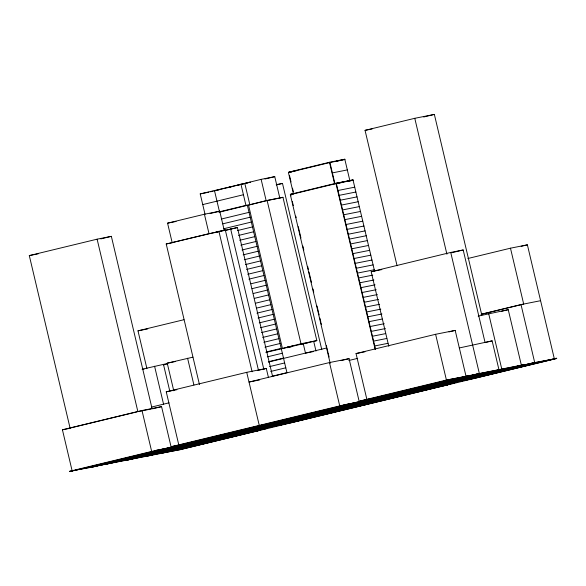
<?xml version="1.0" encoding="UTF-8"?>
<svg xmlns="http://www.w3.org/2000/svg" width="586" height="586" viewBox="0 0 586 586"><rect width="100%" height="100%" fill="white"/><g stroke="black" fill="none" stroke-linecap="round" stroke-linejoin="round"><path stroke-width="0.88" d="M219.582 212.154L214.527 190.78L261.129 179.36L274.761 176.65L279.808 198.024L266.183 200.734L219.032 212.249M267.121 200.449L248.53 205.107L282.408 348.421L300.999 343.762L316.836 340.613L282.957 197.299L267.121 200.449L300.999 343.762M176.181 446.847L178.027 446.371L155.678 450.466L69.785 471.261L180.561 449.572L556.7 358.493L533.487 362.771L438.101 385.786L393.191 394.722L478.132 373.78L383.72 396.575L360.024 400.985L445.917 380.182L469.13 375.904M206.88 439.463L205.049 439.932L252.91 430.314M364.25 401.307L366.096 400.831L343.748 404.926L171.954 446.525L197.636 441.646M394.949 393.924L393.118 394.385L438.475 385.361L518.346 366.045M231.536 435.838L233.382 435.361L188.245 444.342L102.001 464.859L148.273 455.652L233.301 435.032L188.165 444.02L92.998 466.983L75.565 470.111M262.235 428.454L260.389 428.93L282.657 424.506L454.45 382.907L429.186 388.364L260.477 429.245L282.657 424.506M419.598 390.298L421.451 389.822L374.981 399.103L205.129 440.254L252.984 430.637M450.304 382.914L448.473 383.383L470.726 378.966L556.627 358.163M397.066 265.766L365.049 130.348L414.778 118.306L434.358 114.409L481.809 315.136M423.7 116.995L434.358 114.409M349.93 180.928L344.802 159.231L329.852 162.205L288.708 172.167L296.626 170.592M205.056 214.388L200.214 193.9L250.332 182.173L241.491 184.312M293.483 193.937L288.429 172.555L329.566 162.6L344.876 159.553M336.049 161.348L344.802 159.231M210.528 191.812L213.187 191.168M217.604 190.098L220.263 189.454M227.339 187.74L232.642 186.458M237.066 185.388L239.718 184.744M264.989 179.008L274.761 176.65M276.284 184.927L282.489 183.425L321.787 349.666M202.741 204.587L243.424 194.735M136.999 411.848L70.071 428.058L29.3 255.591L97.115 239.176L111.355 236.341L152.118 408.808M100.785 238.905L111.355 236.341M204.411 214.242L209.012 233.675L172.167 242.597L167.567 223.163L204.411 214.242L219.721 211.202L224.313 230.635M210.074 213.538L219.721 211.202M290.993 195.885L290.612 194.266L336.276 183.206L353.006 179.88L374.63 271.377M218.959 211.92L247.321 205.056L286.942 372.659L271.875 376.307M330.189 363.291L290.326 194.662L335.99 183.601L353.08 180.202L350.443 180.84M349.49 180.73L353.006 179.88M279.405 198.156L282.957 197.299M221.567 218.996L249.05 212.344M222.717 223.852L250.193 217.201M223.867 228.708L251.343 222.057M199.452 384.548L166.219 243.974L225.295 229.946L258.316 369.634M213.993 232.686L225.295 229.946M221.069 231.199L237.396 227.544L272.519 376.124M225.105 230.518L237.396 227.544M237.425 230.562L252.493 226.914M238.575 235.425L253.643 231.77M239.718 240.282L254.793 236.634M240.868 245.138L255.935 241.491M242.018 249.995L257.086 246.347M243.168 254.851L258.236 251.204M244.311 259.715L259.386 256.067M245.461 264.572L260.528 260.924M246.611 269.428L261.678 265.78M247.761 274.285L262.828 270.637M248.911 279.148L263.978 275.493M250.94 283.785L265.128 280.357M252.09 288.649L266.271 285.214M253.24 293.505L267.421 290.07M254.39 298.362L268.571 294.926M388.789 346.26L371.165 271.714L450.729 252.441L463.189 249.966L485.01 342.268M451.652 252.756L463.189 249.966M146.94 368.697L137.988 330.834L183.96 319.707M255.533 303.218L269.721 299.783M256.683 308.082L270.864 304.647M467.87 258.507L510.479 248.193L527.385 244.831L554.371 358.991L474.807 378.256L455.227 382.153L534.791 362.888L521.013 304.588L481.231 314.221M521.174 246.332L527.385 244.831M256.946 313.151L272.014 309.503M258.096 318.008L273.164 314.36M259.246 322.871L274.314 319.216M260.389 327.728L275.464 324.08M261.539 332.584L276.607 328.936M262.689 337.441L277.757 333.793M142.2 369.209L167.699 363.423M173.764 390.759L167.237 363.152L192.926 357.16M163.597 364.88L167.149 364.016M263.839 342.297L278.907 338.649M264.982 347.161L280.057 343.506M266.132 352.018L281.199 348.37M265.919 352.406L313.686 341.338L315.986 351.051M287.096 347.425L292.414 346.136L287.243 347.168M287.492 347.718L292.377 346.494M301.255 344.348L304.808 343.484M306.581 343.059L308.361 342.627M312.389 341.689L316.836 340.613M267.282 356.874L282.349 353.226M268.432 361.73L283.499 358.083M268.359 362.082L326.724 347.952M481.077 314.374L523.686 304.061L510.479 248.193M269.582 366.594L284.65 362.939M478.169 316.11L508.238 309.672L521.445 365.539L445.492 383.933L425.919 387.829L501.865 369.436L488.658 313.569M259.693 379.918L249.013 382.043L329.486 362.558L349.066 358.661L359.401 402.384L198.456 441.361L178.876 445.25L166.248 391.814L246.721 372.33L266.293 368.433L268.403 377.34M501.25 311.364L508.238 309.672M257.452 370.572L266.293 368.433M270.725 371.451L285.8 367.803M356.039 353.563L435.603 334.291L455.183 330.401L466.09 376.549L386.526 395.821L366.946 399.711L356.039 353.563L364.939 351.79M448.993 331.896L455.183 330.401M341.103 360.588L349.066 358.661M151.356 407.116L169.039 402.831M72.188 471.085L62.424 429.794L141.995 410.522L161.568 406.633L171.332 447.924L91.768 467.196M348.824 360.507L357.672 358.361M152.734 408.772L161.568 406.633M459.292 347.959L492.13 340.854L499.023 370L419.451 389.265L399.872 393.162L479.443 373.897L450.729 252.441M485.032 342.576L492.13 340.854M69.859 471.591L446.517 380.446L435.603 334.291M92.918 466.661L177.954 446.041L155.678 450.466M385.874 395.726L469.056 375.582M197.878 441.588L374.908 398.78L421.371 389.492L253.159 430.256M105.114 464.537L184.678 445.272L204.258 441.375L124.693 460.64M310.455 415.298L230.664 434.614L212.154 438.299L372.967 399.344L392.188 395.521L310.814 415.225L291.594 419.049M127.543 460.076L207.107 440.811L226.687 436.914L147.115 456.186M519.211 365.832L524.485 364.895M329.933 411.76L357.057 405.197L340.862 408.413L238.465 433.208L258.221 429.282L333.493 411.057L313.737 414.983M253.233 430.578L429.677 387.91L454.45 382.907M160.469 453.527L240.033 434.263L259.613 430.366L180.041 449.63M180.488 449.25L266.381 428.447L242.267 433.633L157.348 453.85L180.561 449.572M385.625 395.784L360.024 400.985M365.049 130.348L372.169 128.935M288.429 172.555L291.828 171.881M214.527 190.78L216.278 190.428M200.214 193.9L208.792 192.193M332.379 172.892L347.33 169.918M276.262 184.663L282.489 183.425M349.857 180.605L334.906 183.579L329.852 162.205M338.869 183.125L343.125 182.283M347.373 181.433L349.073 181.096M290.612 194.266L293.256 193.739M290.326 194.662L292.89 194.149M167.567 223.163L176.071 221.471M337.997 190.494L354.728 187.168M29.3 255.591L38.2 253.826M339.148 195.35L355.878 192.025M340.29 200.207L357.021 196.881M341.44 205.071L358.171 201.738M209.839 233.514L219.332 231.624M166.219 243.974L172.387 242.75M342.59 209.927L359.321 206.602M343.74 214.784L360.471 211.458M344.89 219.64L361.621 216.315M346.033 224.504L362.763 221.171M347.183 229.36L363.913 226.035M348.333 234.217L365.063 230.891M349.483 239.073L366.213 235.748M350.626 243.93L367.356 240.604M351.776 248.794L368.506 245.461M352.926 253.65L369.656 250.325M354.076 258.507L370.806 255.181M355.226 263.363L371.956 260.038M356.369 268.227L373.099 264.894M357.519 273.083L374.249 269.758M371.165 271.714L381.845 269.589M358.669 277.94L372.755 275.134M359.819 282.796L373.905 279.998M137.988 330.834L147.775 328.893M360.961 287.653L375.055 284.855M362.111 292.517L376.205 289.711M363.261 297.373L377.347 294.568M364.411 302.23L378.497 299.431M365.561 307.086L379.647 304.288M366.704 311.95L380.797 309.144M367.854 316.806L381.947 314.001M369.004 321.663L382.211 319.033M167.237 363.152L175.251 361.555M142.244 369.546L144.024 369.195M370.154 326.519L384.24 323.721M371.297 331.376L385.39 328.578M521.013 304.588L540.592 300.699M372.447 336.239L385.654 333.61M313.356 351.571L305.482 353.138L303.189 343.425M373.597 341.096L386.804 338.466M374.747 345.952L387.954 343.33M166.248 391.814L176.928 389.69M151.232 408.984L137.878 411.636L97.115 239.176M62.424 429.794L70.437 428.198M478.132 373.78L524.411 364.573M556.7 358.493L445.917 380.182M475.649 375.787L495.221 371.89M343.748 404.926L366.023 400.502L197.013 441.456L171.954 446.525M359.401 402.384L339.821 406.281L329.486 362.558M278.929 421.869L259.349 425.766L246.721 372.33M347.63 408.208L367.21 404.311M304.639 417.166L316.916 414.727L258.148 428.959L245.864 431.399M266.381 428.447L242.765 433.179L148.273 455.652M171.332 447.924L151.752 451.821L141.995 410.522M69.785 471.261L74.122 470.404M533.487 362.771L448.546 383.705L470.726 378.966M414.778 118.306L446.906 254.192M336.276 183.206L375.509 349.19M335.99 183.601L375.223 349.571M329.566 162.6L334.621 183.975M289.55 175.727L291.03 181.96M292.502 188.194L293.344 191.761M292.333 201.547L293.293 205.598M295.784 216.124L296.164 217.743M298.267 226.65L299.226 230.701M299.417 231.507L300.376 235.557M300.567 236.37L300.948 237.989M302.859 246.083L303.819 250.134M307.65 266.322L308.412 269.567M308.99 271.992L311.474 282.518M313.005 288.993L313.774 292.238M317.026 306.002L317.407 307.621M317.597 308.426L318.557 312.477M318.747 313.29L319.136 314.909M319.897 318.147L320.857 322.19M321.047 323.003L321.428 324.622M326.402 345.674L326.79 347.293M326.981 348.106L327.933 352.149M328.131 352.962L329.083 357.013M261.129 179.36L266.183 200.734M244.809 183.447L249.863 204.822M240.905 184.048L245.952 205.422M230.635 228.884L263.861 369.458M218.886 231.221L252.119 371.795M187.586 358.222L193.9 384.943M163.479 364.441L169.794 391.162M154.579 366.213L163.633 404.508M395.037 394.957L340.788 408.09L360.544 404.164L414.793 391.023L395.037 394.957M428.102 388.723L273.457 426.242L291.257 422.704L447.682 384.826L428.102 388.723"/></g></svg>
